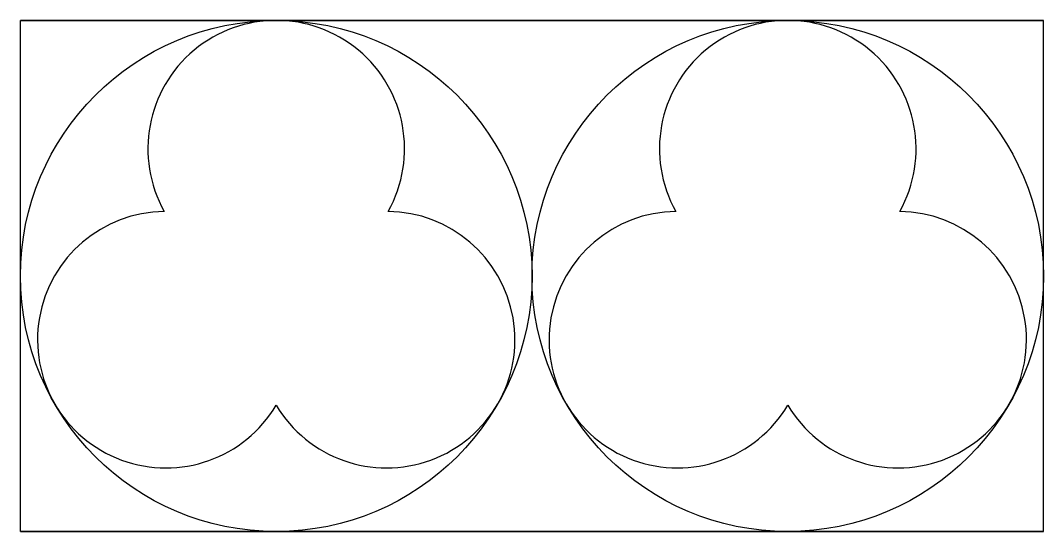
# Model space of a CAD drawing. Extents: x -12 to 12, y 0 to 12.
import ezdxf

# ---------------------------------------------------------------- set-up
doc = ezdxf.new("R2010")
doc.units = 0
doc.layers.add('MODELSKETCH_VISIBLE', color=7, linetype='CONTINUOUS')

msp = doc.modelspace()

# ---------------------------------------------------------------- linework, layer by layer
at = {"layer": 'MODELSKETCH_VISIBLE'}
for p, q in [((12, 12), (-12, 12)), ((-12, 0), (-12, 12)), ((-12, 12), (12, 12)), ((-12, 12), (12, 12)), ((-12, 0), (-12, 12)), ((12, 12), (-12, 12)), ((12, 0), (12, 12)), ((12, 0), (-12, 0)), ((-12, 0), (12, 0))]:
    msp.add_line(p, q, dxfattribs=at)
for centre in [(-6, 6), (6, 6)]:
    msp.add_circle(centre, 6, dxfattribs=at)
for centre, start, end in [((-6, 8.989), 330.6912, 209.3088), ((6, 8.989), 330.6912, 209.3088), ((-8.589, 4.505), 90.6912, 329.3088), ((-3.411, 4.505), 210.6912, 89.3088), ((3.411, 4.505), 90.6912, 329.3088), ((8.589, 4.505), 210.6912, 89.3088)]:
    msp.add_arc(centre, 3.011, start, end, dxfattribs=at)

doc.saveas('drawing.dxf')
